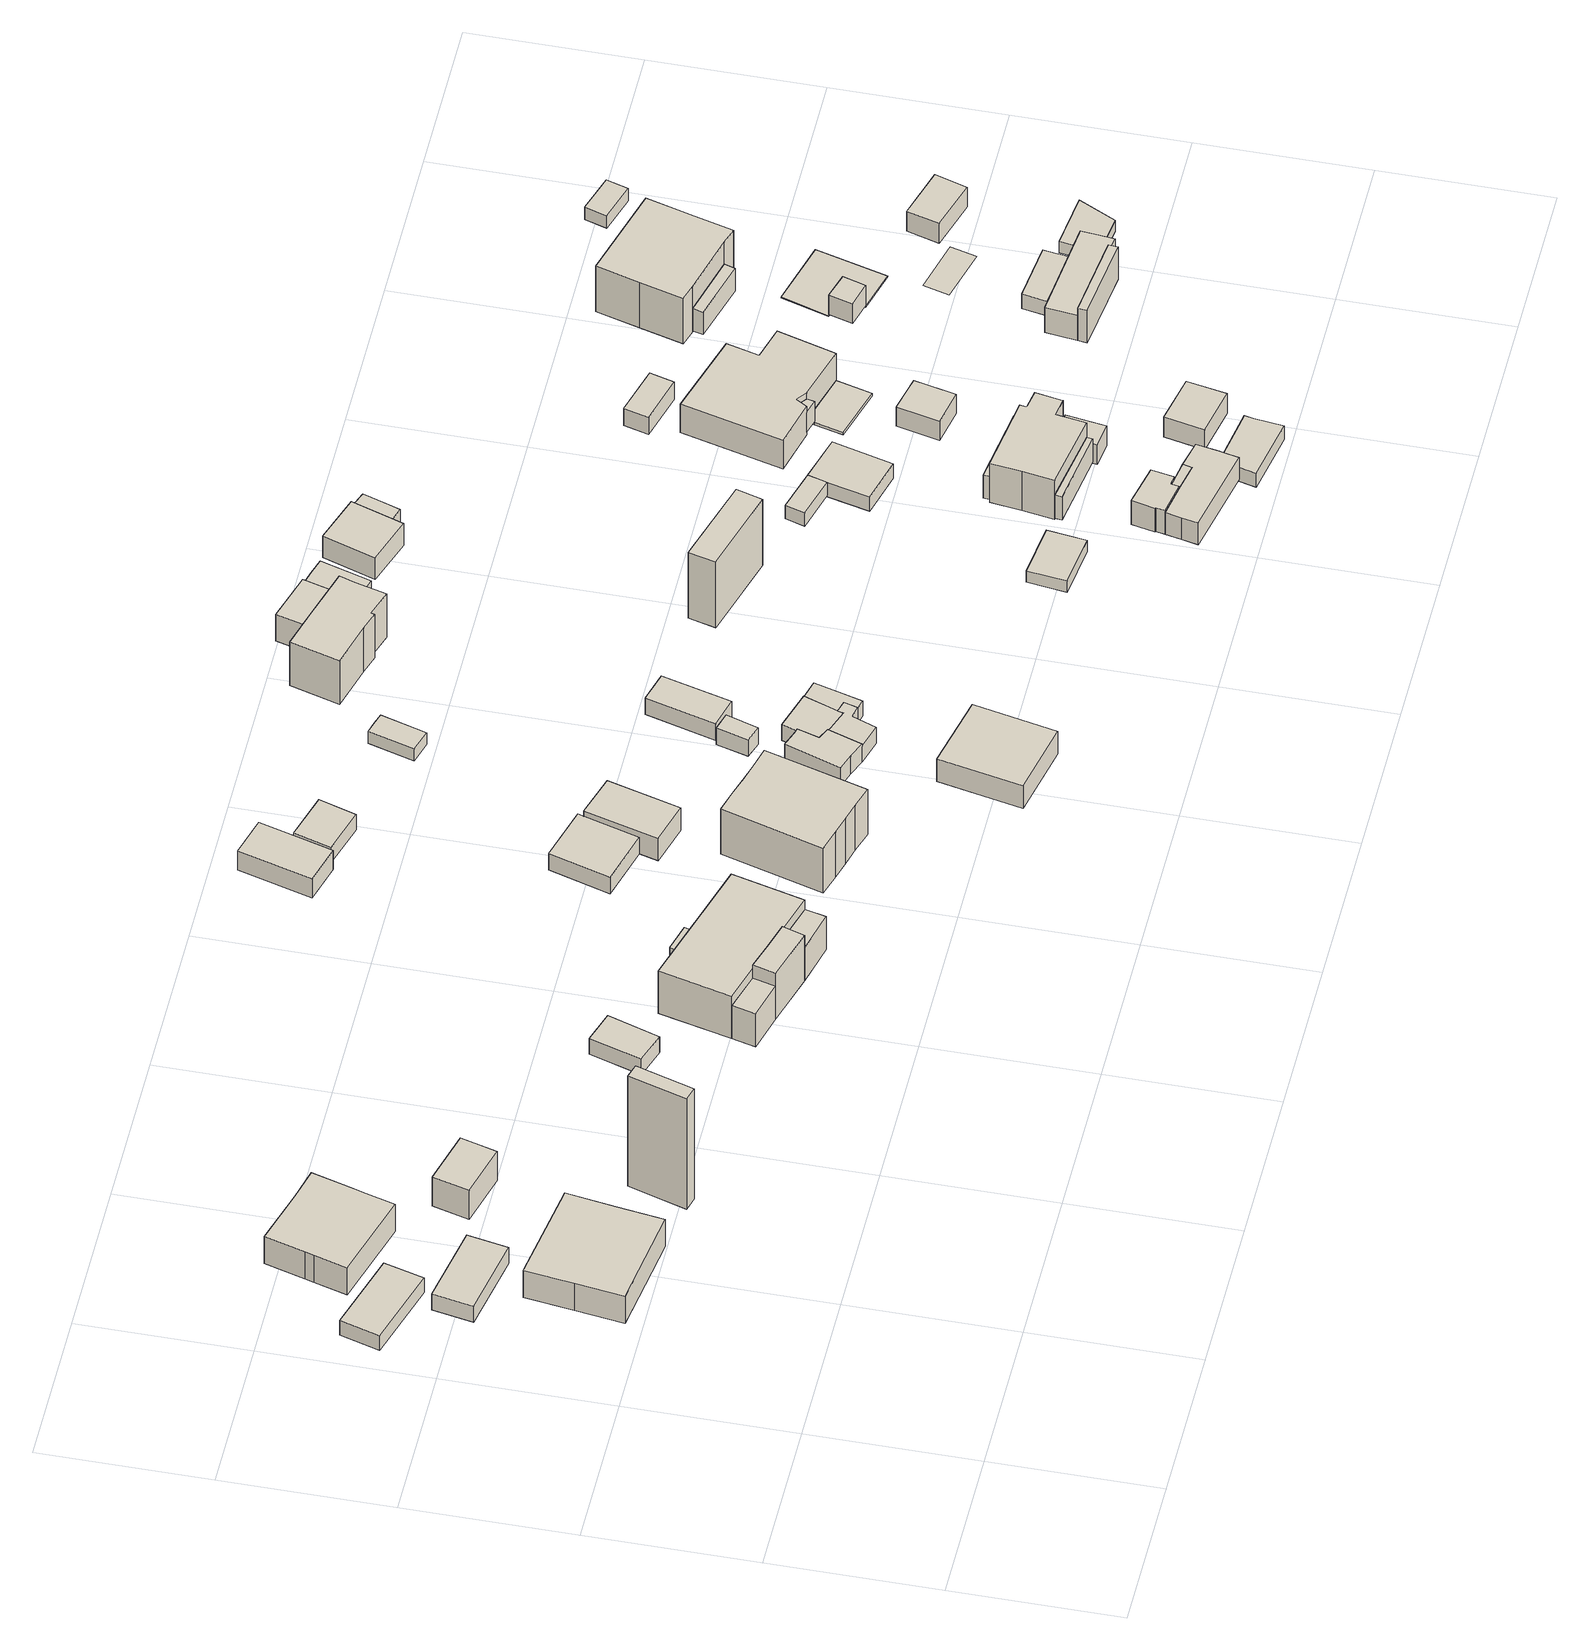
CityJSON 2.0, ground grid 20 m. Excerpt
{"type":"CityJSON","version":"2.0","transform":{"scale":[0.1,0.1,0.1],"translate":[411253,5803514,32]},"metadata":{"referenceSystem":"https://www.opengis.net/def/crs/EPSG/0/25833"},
"CityObjects":{
"building1":{"type":"Building","attributes":{"Gemeindeschluessel":"11000009","BezugspunktDach":"2200","function":"31001_2723","measuredHeight":2.21,"storeysAboveGround":1},"address":[{"country":"Germany","locality":"Berlin","thoroughfareNumber":"40 (1)","thoroughfareName":"Am Oder-Spree-Kanal"}],"geometry":[{"type":"Solid","lod":"1","boundaries":[[[[0,1,2,3]],[[4,5,6,7]],[[4,7,3,2]],[[5,4,2,1]],[[6,5,1,0]],[[7,6,0,3]]]]}]},
"building2":{"type":"Building","attributes":{"Gemeindeschluessel":"11000009","BezugspunktDach":"2200","function":"31001_2463","measuredHeight":2.32,"storeysAboveGround":1},"address":[{"country":"Germany","locality":"Berlin","thoroughfareNumber":"41 (1)","thoroughfareName":"Am Oder-Spree-Kanal"}],"geometry":[{"type":"Solid","lod":"1","boundaries":[[[[8,9,10,11]],[[12,13,14,15]],[[12,15,11,10]],[[13,12,10,9]],[[14,13,9,8]],[[15,14,8,11]]]]}]},
"building3":{"type":"Building","attributes":{"Gemeindeschluessel":"11000009","BezugspunktDach":"2200","function":"31001_1010","measuredHeight":4.97,"storeysAboveGround":1},"address":[{"country":"Germany","locality":"Berlin","thoroughfareNumber":"41","thoroughfareName":"Am Oder-Spree-Kanal"}],"geometry":[{"type":"Solid","lod":"1","boundaries":[[[[16,17,18,19,20,21]],[[22,23,24,25,26,27]],[[22,27,21,20]],[[23,22,20,19]],[[24,23,19,18]],[[25,24,18,17]],[[26,25,17,16]],[[27,26,16,21]]]]}]},
"building4":{"type":"Building","attributes":{"Gemeindeschluessel":"11000009","BezugspunktDach":"2200","function":"31001_1010","measuredHeight":5.18,"storeysAboveGround":1},"address":[{"country":"Germany","locality":"Berlin","thoroughfareNumber":"40","thoroughfareName":"Am Oder-Spree-Kanal"}],"geometry":[{"type":"Solid","lod":"1","boundaries":[[[[28,29,30,31,32,33,34,35,36]],[[37,38,39,40,41,42,43,44,45]],[[37,45,36,35]],[[38,37,35,34]],[[39,38,34,33]],[[40,39,33,32]],[[41,40,32,31]],[[42,41,31,30]],[[43,42,30,29]],[[44,43,29,28]],[[45,44,28,36]]]]}]},
"building5":{"type":"Building","attributes":{"Gemeindeschluessel":"11000009","BezugspunktDach":"2200","function":"31001_2000","measuredHeight":16.64,"storeysAboveGround":1},"address":[{"country":"Germany","locality":"Berlin","thoroughfareNumber":"41 (2)","thoroughfareName":"Am Oder-Spree-Kanal"}],"geometry":[{"type":"Solid","lod":"1","boundaries":[[[[46,47,48,49]],[[50,51,52,53]],[[50,53,49,48]],[[51,50,48,47]],[[52,51,47,46]],[[53,52,46,49]]]]}]},
"building6":{"type":"Building","attributes":{"Gemeindeschluessel":"11000009","BezugspunktDach":"2200","function":"31001_1010","measuredHeight":5.42,"storeysAboveGround":1},"address":[{"country":"Germany","locality":"Berlin","thoroughfareNumber":"40 (2)","thoroughfareName":"Am Oder-Spree-Kanal"}],"geometry":[{"type":"Solid","lod":"1","boundaries":[[[[54,55,56,57,58]],[[59,60,61,62,63]],[[59,63,58,57]],[[60,59,57,56]],[[61,60,56,55]],[[62,61,55,54]],[[63,62,54,58]]]]}]},
"building7":{"type":"Building","attributes":{"Gemeindeschluessel":"11000009","BezugspunktDach":"2200","function":"31001_1010","measuredHeight":2.42,"storeysAboveGround":1},"address":[{"country":"Germany","locality":"Berlin","thoroughfareNumber":"39","thoroughfareName":"Am Oder-Spree-Kanal"}],"geometry":[{"type":"Solid","lod":"1","boundaries":[[[[64,65,66,67]],[[68,69,70,71]],[[68,71,67,66]],[[69,68,66,65]],[[70,69,65,64]],[[71,70,64,67]]]]}]},
"building8":{"type":"Building","attributes":{"Gemeindeschluessel":"11000009","BezugspunktDach":"2200","function":"51009_1610","measuredHeight":7.61,"storeysAboveGround":0},"address":[{"country":"Germany","locality":"Berlin"}],"geometry":[{"type":"Solid","lod":"1","boundaries":[[[[72,73,74,75,76]],[[77,78,79,80,81]],[[77,81,76,75]],[[78,77,75,74]],[[79,78,74,73]],[[80,79,73,72]],[[81,80,72,76]]]]}]},
"building9":{"type":"Building","attributes":{"Gemeindeschluessel":"11000009","function":"31001_1010"},"address":[{"country":"Germany","locality":"Berlin","thoroughfareNumber":"38","thoroughfareName":"Am Oder-Spree-Kanal"}],"children":["building9-1","building9-2","building9-3"]},
"building9-1":{"type":"BuildingPart","attributes":{"BezugspunktDach":"2200","measuredHeight":7.75,"storeysAboveGround":1},"parents":["building9"],"geometry":[{"type":"Solid","lod":"1","boundaries":[[[[82,83,84,85,86,87,88,89]],[[90,91,92,93,79,94,77,95]],[[90,95,89,88]],[[91,90,88,87]],[[92,91,87,86]],[[93,92,86,85]],[[79,96,97,93,85,84]],[[94,79,84,83]],[[77,94,83,82]],[[95,98,99,77,82,89]],[[93,97,96,79]],[[77,99,98,95]]]]}]},
"building9-2":{"type":"BuildingPart","attributes":{"BezugspunktDach":"2200","measuredHeight":5,"storeysAboveGround":1},"parents":["building9"],"geometry":[{"type":"Solid","lod":"1","boundaries":[[[[100,97,96,101]],[[79,93,102,80]],[[79,80,101,96]],[[102,93,97,100]],[[80,102,100,101]],[[96,97,93,79]]]]}]},
"building9-3":{"type":"BuildingPart","attributes":{"BezugspunktDach":"2200","measuredHeight":5,"storeysAboveGround":1},"parents":["building9"],"geometry":[{"type":"Solid","lod":"1","boundaries":[[[[103,99,98,104]],[[95,77,81,105]],[[95,105,104,98]],[[81,77,99,103]],[[105,81,103,104]],[[77,95,98,99]]]]}]},
"building10":{"type":"Building","attributes":{"Gemeindeschluessel":"11000009","BezugspunktDach":"2200","function":"51009_1610","measuredHeight":2.71,"storeysAboveGround":0},"address":[{"country":"Germany","locality":"Berlin"}],"geometry":[{"type":"Solid","lod":"1","boundaries":[[[[106,107,108,109]],[[110,111,112,113]],[[110,113,109,108]],[[111,110,108,107]],[[112,111,107,106]],[[113,112,106,109]]]]}]},
"building11":{"type":"Building","attributes":{"Gemeindeschluessel":"11000009","BezugspunktDach":"2200","function":"31001_2463","measuredHeight":2.52,"storeysAboveGround":1},"address":[{"country":"Germany","locality":"Berlin","thoroughfareNumber":"38 (1)","thoroughfareName":"Am Oder-Spree-Kanal"}],"geometry":[{"type":"Solid","lod":"1","boundaries":[[[[114,115,116,117]],[[118,119,120,121]],[[118,121,117,116]],[[119,118,116,115]],[[120,119,115,114]],[[121,120,114,117]]]]}]},
"building12":{"type":"Building","attributes":{"Gemeindeschluessel":"11000009","BezugspunktDach":"2200","function":"31001_1010","measuredHeight":9.22,"storeysAboveGround":2},"address":[{"country":"Germany","locality":"Berlin","thoroughfareNumber":"37","thoroughfareName":"Am Oder-Spree-Kanal"}],"geometry":[{"type":"Solid","lod":"1","boundaries":[[[[122,123,124,125,126,127,128,129,130,131]],[[132,133,134,135,136,137,138,139,140,141]],[[132,141,131,130]],[[133,132,130,129]],[[134,133,129,128]],[[135,134,128,127]],[[136,135,127,126]],[[137,136,126,125]],[[138,137,125,124]],[[139,138,124,123]],[[140,139,123,122]],[[141,140,122,131]]]]}]},
"building13":{"type":"Building","attributes":{"Gemeindeschluessel":"11000009","BezugspunktDach":"2200","function":"31001_2463","measuredHeight":3.16,"storeysAboveGround":1},"address":[{"country":"Germany","locality":"Berlin","thoroughfareNumber":"10 (1)","thoroughfareName":"Am Oder-Spree-Kanal"}],"geometry":[{"type":"Solid","lod":"1","boundaries":[[[[142,143,144,145]],[[146,147,148,149]],[[146,149,145,144]],[[147,146,144,143]],[[148,147,143,142]],[[149,148,142,145]]]]}]},
"building14":{"type":"Building","attributes":{"Gemeindeschluessel":"11000009","BezugspunktDach":"2200","function":"31001_2463","measuredHeight":3.43,"storeysAboveGround":1},"address":[{"country":"Germany","locality":"Berlin","thoroughfareNumber":"37 (1)","thoroughfareName":"Am Oder-Spree-Kanal"}],"geometry":[{"type":"Solid","lod":"1","boundaries":[[[[150,151,152,153]],[[154,155,156,157]],[[154,157,153,152]],[[155,154,152,151]],[[156,155,151,150]],[[157,156,150,153]]]]}]},
"building15":{"type":"Building","attributes":{"Gemeindeschluessel":"11000009","BezugspunktDach":"2200","function":"51009_1611","measuredHeight":2.34,"storeysAboveGround":0},"address":[{"country":"Germany","locality":"Berlin"}],"geometry":[{"type":"Solid","lod":"1","boundaries":[[[[158,159,160,161]],[[162,163,164,165]],[[162,165,161,160]],[[163,162,160,159]],[[164,163,159,158]],[[165,164,158,161]]]]}]},
"building16":{"type":"Building","attributes":{"Gemeindeschluessel":"11000009","BezugspunktDach":"2200","function":"31001_1312","measuredHeight":3.4,"storeysAboveGround":1},"address":[{"country":"Germany","locality":"Berlin","thoroughfareNumber":"35E","thoroughfareName":"Am Oder-Spree-Kanal"}],"geometry":[{"type":"Solid","lod":"1","boundaries":[[[[166,167,168,169]],[[170,171,172,173]],[[170,173,169,168]],[[171,170,168,167]],[[172,171,167,166]],[[173,172,166,169]]]]}]},
"building17":{"type":"Building","attributes":{"Gemeindeschluessel":"11000009","BezugspunktDach":"2200","function":"51009_1610","measuredHeight":2.38,"storeysAboveGround":0},"address":[{"country":"Germany","locality":"Berlin"}],"geometry":[{"type":"Solid","lod":"1","boundaries":[[[[174,175,176,177,178,179,180,181]],[[182,183,184,185,186,187,188,189]],[[182,189,181,180]],[[183,182,180,179]],[[184,183,179,178]],[[185,184,178,177]],[[186,185,177,176]],[[187,186,176,175]],[[188,187,175,174]],[[189,188,174,181]]]]}]},
"building18":{"type":"Building","attributes":{"Gemeindeschluessel":"11000009","function":"31001_1312"},"address":[{"country":"Germany","locality":"Berlin","thoroughfareNumber":"36","thoroughfareName":"Am Oder-Spree-Kanal"}],"children":["building18-1","building18-2","building18-3"]},
"building18-1":{"type":"BuildingPart","attributes":{"BezugspunktDach":"2200","measuredHeight":3.21,"storeysAboveGround":1},"parents":["building18"],"geometry":[{"type":"MultiSurface","lod":"1","boundaries":[[[190,191,192,193,194,195,196,197]],[[198,199,200,201,182,189,202,203]],[[198,203,197,196]],[[199,198,196,195]],[[200,199,195,194]],[[204,205,194,193]],[[180,204,193,192]],[[189,182,192,191]],[[202,189,191,190]],[[203,202,190,197]],[[201,200,205,204]],[[206,182,201,204,180]]]}]},
"building18-2":{"type":"BuildingPart","attributes":{"BezugspunktDach":"2200","measuredHeight":2.35,"storeysAboveGround":1},"parents":["building18"],"geometry":[{"type":"Solid","lod":"1","boundaries":[[[[207,208,209,210,211,212]],[[213,214,215,186,185,184]],[[214,213,211,210]],[[215,214,210,209]],[[186,215,209,208]],[[185,186,208,207]],[[184,185,207,212]],[[184,212,211,213]]]]}]},
"building18-3":{"type":"BuildingPart","attributes":{"BezugspunktDach":"2200","measuredHeight":2.4,"storeysAboveGround":1},"parents":["building18"],"geometry":[{"type":"MultiSurface","lod":"1","boundaries":[[[180,179,178,216,217,205,204]],[[200,218,213,184,183,182,201]],[[218,200,205,217]],[[213,218,217,216]],[[212,211,216,178]],[[183,184,178,179]],[[182,183,179,180]],[[201,204,205,200]],[[184,213,211,212]],[[201,182,180,204]]]}]},
"building19":{"type":"Building","attributes":{"Gemeindeschluessel":"11000009","BezugspunktDach":"2200","function":"31001_2723","measuredHeight":2.59,"storeysAboveGround":1},"address":[{"country":"Germany","locality":"Berlin","thoroughfareNumber":"36 (1)","thoroughfareName":"Am Oder-Spree-Kanal"}],"geometry":[{"type":"Solid","lod":"1","boundaries":[[[[219,220,221,222]],[[223,224,225,226]],[[223,226,222,221]],[[224,223,221,220]],[[225,224,220,219]],[[226,225,219,222]]]]}]},
"building20":{"type":"Building","attributes":{"Gemeindeschluessel":"11000009","BezugspunktDach":"2200","function":"31001_2463","measuredHeight":2.19,"storeysAboveGround":1},"address":[{"country":"Germany","locality":"Berlin","thoroughfareNumber":"12 (1)","thoroughfareName":"Am Oder-Spree-Kanal"}],"geometry":[{"type":"Solid","lod":"1","boundaries":[[[[227,228,229,230,231]],[[232,233,234,235,236]],[[232,236,231,230]],[[233,232,230,229]],[[234,233,229,228]],[[235,234,228,227]],[[236,235,227,231]]]]}]},
"building21":{"type":"Building","attributes":{"Gemeindeschluessel":"11000009","BezugspunktDach":"2200","function":"31001_1312","measuredHeight":3.12,"storeysAboveGround":1},"address":[{"country":"Germany","locality":"Berlin","thoroughfareNumber":"36 (2)","thoroughfareName":"Am Oder-Spree-Kanal"}],"geometry":[{"type":"Solid","lod":"1","boundaries":[[[[237,238,239,240,241]],[[242,243,244,245,246]],[[242,246,241,240]],[[243,242,240,239]],[[244,243,239,238]],[[245,244,238,237]],[[246,245,237,241]]]]}]},
"building22":{"type":"Building","attributes":{"Gemeindeschluessel":"11000009","function":"31001_1010"},"address":[{"country":"Germany","locality":"Berlin","thoroughfareNumber":"12","thoroughfareName":"Am Oder-Spree-Kanal"}],"children":["building22-1","building22-2","building22-3"]},
"building22-1":{"type":"BuildingPart","attributes":{"BezugspunktDach":"2200","measuredHeight":9.35,"storeysAboveGround":1},"parents":["building22"],"geometry":[{"type":"MultiSurface","lod":"1","boundaries":[[[247,248,249,250,251,252,253,254,255,256]],[[257,258,259,260,261,262,263,264,265,266]],[[257,266,256,255]],[[258,257,255,254]],[[267,268,254,253]],[[269,270,267,259,253,252]],[[261,271,272,252,251]],[[263,262,250,249]],[[264,263,249,248]],[[265,264,248,247]],[[266,265,247,256]],[[259,258,268,267]],[[260,273,259,267,270,269]],[[260,272,271,261]]]}]},
"building22-2":{"type":"BuildingPart","attributes":{"BezugspunktDach":"2200","measuredHeight":3.92,"storeysAboveGround":1},"parents":["building22"],"geometry":[{"type":"MultiSurface","lod":"1","boundaries":[[[270,274,275,268]],[[276,277,260,258]],[[276,258,268,275]],[[277,276,275,274]],[[260,272,278,277,274,270]],[[260,259,279]],[[277,278,272,260]],[[279,259,267,268,258]],[[267,259,260,270]]]}]},
"building22-3":{"type":"BuildingPart","attributes":{"BezugspunktDach":"2200","measuredHeight":3.82,"storeysAboveGround":1},"parents":["building22"],"geometry":[{"type":"MultiSurface","lod":"1","boundaries":[[[280,281,282,283,278,271]],[[277,284,285,286,287,261]],[[284,277,278,283]],[[285,284,283,282]],[[286,285,282,281]],[[287,286,281,280]],[[261,287,280,271]],[[271,272,260,261]],[[277,260,272,278]]]}]},
"building23":{"type":"Building","attributes":{"Gemeindeschluessel":"11000009","BezugspunktDach":"2200","function":"31001_2463","measuredHeight":10.06,"storeysAboveGround":1},"address":[{"country":"Germany","locality":"Berlin","thoroughfareNumber":"36 (3)","thoroughfareName":"Am Oder-Spree-Kanal"}],"geometry":[{"type":"Solid","lod":"1","boundaries":[[[[288,289,290,291]],[[292,293,294,295]],[[292,295,291,290]],[[293,292,290,289]],[[294,293,289,288]],[[295,294,288,291]]]]}]},
"building24":{"type":"Building","attributes":{"Gemeindeschluessel":"11000009","BezugspunktDach":"2200","function":"31001_2723","measuredHeight":1.69,"storeysAboveGround":1},"address":[{"country":"Germany","locality":"Berlin","thoroughfareNumber":"35B (1)","thoroughfareName":"Am Oder-Spree-Kanal"}],"geometry":[{"type":"Solid","lod":"1","boundaries":[[[[296,297,298,299]],[[300,301,302,303]],[[300,303,299,298]],[[301,300,298,297]],[[302,301,297,296]],[[303,302,296,299]]]]}]},
"building25":{"type":"Building","attributes":{"Gemeindeschluessel":"11000009","function":"31001_1010"},"address":[{"country":"Germany","locality":"Berlin","thoroughfareNumber":"12A","thoroughfareName":"Am Oder-Spree-Kanal"}],"children":["building25-1","building25-2"]},
"building25-1":{"type":"BuildingPart","attributes":{"BezugspunktDach":"2200","measuredHeight":3.99,"storeysAboveGround":1},"parents":["building25"],"geometry":[{"type":"Solid","lod":"1","boundaries":[[[[304,305,306,307]],[[308,309,310,311]],[[308,311,307,306]],[[309,308,306,305]],[[310,309,305,304],[312,313,314,309]],[[311,310,304,307]],[[313,312,309,314]]]]}]},
"building25-2":{"type":"BuildingPart","attributes":{"BezugspunktDach":"2200","measuredHeight":2.47,"storeysAboveGround":1},"parents":["building25"],"geometry":[{"type":"Solid","lod":"1","boundaries":[[[[315,316,314,313]],[[309,317,318,312]],[[317,309,314,316]],[[318,317,316,315]],[[312,318,315,313]],[[309,312,313,314]]]]}]},
"building26":{"type":"Building","attributes":{"Gemeindeschluessel":"11000009","function":"31001_1312"},"address":[{"country":"Germany","locality":"Berlin","thoroughfareNumber":"35C (1)","thoroughfareName":"Am Oder-Spree-Kanal"}],"children":["building26-1","building26-2"]},
"building26-1":{"type":"BuildingPart","attributes":{"BezugspunktDach":"2200","measuredHeight":3.71,"storeysAboveGround":1},"parents":["building26"],"geometry":[{"type":"MultiSurface","lod":"1","boundaries":[[[319,320,321,322,323,324,325,326,327,328]],[[329,330,331,332,333,334,335,336,337,338]],[[329,338,328,327]],[[330,329,327,326]],[[332,331,325,324]],[[333,332,324,323]],[[334,333,323,322]],[[335,334,322,321]],[[336,335,321,320]],[[337,336,320,319]],[[338,337,319,328]],[[339,331,330,326,325]]]}]},
"building26-2":{"type":"BuildingPart","attributes":{"BezugspunktDach":"2200","measuredHeight":4.01,"storeysAboveGround":1},"parents":["building26"],"geometry":[{"type":"MultiSurface","lod":"1","boundaries":[[[340,341,342,343,344,345,346,347]],[[348,349,350,351,352,353,331,330]],[[348,330,347,346]],[[349,348,346,345]],[[350,349,345,344]],[[351,350,344,343]],[[352,351,343,342]],[[353,352,342,341]],[[331,353,341,340]],[[326,325,340,347]],[[354,330,331,325,326]]]}]},
"building27":{"type":"Building","attributes":{"Gemeindeschluessel":"11000009","BezugspunktDach":"2200","function":"51009_1610","measuredHeight":3.18,"storeysAboveGround":0},"address":[{"country":"Germany","locality":"Berlin"}],"geometry":[{"type":"Solid","lod":"1","boundaries":[[[[324,323,355,356,325]],[[357,358,359,360,361]],[[357,361,325,356]],[[358,357,356,355]],[[359,358,355,323]],[[360,359,323,324]],[[361,360,324,325]]]]}]},
"building28":{"type":"Building","attributes":{"Gemeindeschluessel":"11000009","BezugspunktDach":"2200","function":"51009_1610","measuredHeight":1.97,"storeysAboveGround":0},"address":[{"country":"Germany","locality":"Berlin"}],"geometry":[{"type":"Solid","lod":"1","boundaries":[[[[362,363,364,365]],[[366,367,368,369]],[[366,369,365,364]],[[367,366,364,363]],[[368,367,363,362]],[[369,368,362,365]]]]}]},
"building29":{"type":"Building","attributes":{"Gemeindeschluessel":"11000009","BezugspunktDach":"2200","function":"51009_1610","measuredHeight":3.46,"storeysAboveGround":0},"address":[{"country":"Germany","locality":"Berlin"}],"geometry":[{"type":"Solid","lod":"1","boundaries":[[[[370,371,372,373]],[[374,375,376,377]],[[374,377,373,372]],[[375,374,372,371]],[[376,375,371,370]],[[377,376,370,373]]]]}]},
"building30":{"type":"Building","attributes":{"Gemeindeschluessel":"11000009","BezugspunktDach":"2200","function":"31001_1010","measuredHeight":2.21,"storeysAboveGround":1},"address":[{"country":"Germany","locality":"Berlin","thoroughfareNumber":"35A","thoroughfareName":"Am Oder-Spree-Kanal"}],"geometry":[{"type":"Solid","lod":"1","boundaries":[[[[378,379,363,362,380]],[[381,382,383,384,385]],[[381,385,380,362]],[[382,381,362,363]],[[383,382,363,379]],[[384,383,379,378]],[[385,384,378,380]]]]}]},
"building31":{"type":"Building","attributes":{"Gemeindeschluessel":"11000009","function":"31001_1010"},"address":[{"country":"Germany","locality":"Berlin","thoroughfareNumber":"35B","thoroughfareName":"Am Oder-Spree-Kanal"}],"children":["building31-1","building31-2"]},
"building31-1":{"type":"BuildingPart","attributes":{"BezugspunktDach":"2200","measuredHeight":7.36,"storeysAboveGround":1},"parents":["building31"],"geometry":[{"type":"MultiSurface","lod":"1","boundaries":[[[386,387,388,389,390,391,392,393,394,395]],[[396,397,398,399,400,401,402,403,404,405]],[[396,405,395,394]],[[397,396,394,393]],[[398,397,393,392]],[[399,398,392,391]],[[400,399,391,390]],[[401,400,390,389]],[[402,401,389,388]],[[406,407,402,388,387]],[[408,406,403,387,386]],[[405,404,386,395]],[[409,403,402,407,406]],[[404,403,406,408]]]}]},
"building31-2":{"type":"BuildingPart","attributes":{"BezugspunktDach":"2200","measuredHeight":3.04,"storeysAboveGround":1},"parents":["building31"],"geometry":[{"type":"MultiSurface","lod":"1","boundaries":[[[410,411,407,406,408,412,413]],[[414,404,403,402,415,416,417]],[[414,417,413,412]],[[404,414,412,408]],[[415,402,407,411]],[[416,415,411,410]],[[417,416,410,413]],[[403,404,408,406]],[[403,418,406,407,402]]]}]},
"building32":{"type":"Building","attributes":{"Gemeindeschluessel":"11000009","BezugspunktDach":"2200","function":"31001_2723","measuredHeight":2.1,"storeysAboveGround":1},"address":[{"country":"Germany","locality":"Berlin","thoroughfareNumber":"35C (2)","thoroughfareName":"Am Oder-Spree-Kanal"}],"geometry":[{"type":"Solid","lod":"1","boundaries":[[[[419,420,421,422,423,424]],[[425,426,427,428,429,430]],[[425,430,424,423]],[[426,425,423,422]],[[427,426,422,421]],[[428,427,421,420]],[[429,428,420,419]],[[430,429,419,424]]]]}]},
"building33":{"type":"Building","attributes":{"Gemeindeschluessel":"11000009","BezugspunktDach":"2200","function":"51009_1610","measuredHeight":3.56,"storeysAboveGround":0},"address":[{"country":"Germany","locality":"Berlin"}],"geometry":[{"type":"Solid","lod":"1","boundaries":[[[[431,432,433,434]],[[435,436,437,438]],[[435,438,434,433]],[[436,435,433,432]],[[437,436,432,431]],[[438,437,431,434]]]]}]},
"building34":{"type":"Building","attributes":{"Gemeindeschluessel":"11000009","BezugspunktDach":"2200","function":"31001_1312","measuredHeight":3,"storeysAboveGround":1},"address":[{"country":"Germany","locality":"Berlin","thoroughfareNumber":"35C (3)","thoroughfareName":"Am Oder-Spree-Kanal"}],"geometry":[{"type":"Solid","lod":"1","boundaries":[[[[439,440,441,442]],[[443,444,445,446]],[[443,446,442,441]],[[444,443,441,440]],[[445,444,440,439]],[[446,445,439,442]]]]}]},
"building35":{"type":"Building","attributes":{"Gemeindeschluessel":"11000009","BezugspunktDach":"2200","function":"51009_1610","measuredHeight":3,"storeysAboveGround":0},"address":[{"country":"Germany","locality":"Berlin"}],"geometry":[{"type":"Solid","lod":"1","boundaries":[[[[447,448,449,450]],[[451,452,453,454]],[[451,454,450,449]],[[452,451,449,448]],[[453,452,448,447]],[[454,453,447,450]]]]}]},
"building36":{"type":"Building","attributes":{"Gemeindeschluessel":"11000009","BezugspunktDach":"2200","function":"31001_1010","measuredHeight":3.12,"storeysAboveGround":1},"address":[{"country":"Germany","locality":"Berlin","thoroughfareNumber":"35A (1)","thoroughfareName":"Am Oder-Spree-Kanal"}],"geometry":[{"type":"Solid","lod":"1","boundaries":[[[[455,456,457,458,459]],[[460,461,462,463,464]],[[460,464,459,458]],[[461,460,458,457]],[[462,461,457,456]],[[463,462,456,455]],[[464,463,455,459]]]]}]},
"building37":{"type":"Building","attributes":{"Gemeindeschluessel":"11000009","BezugspunktDach":"2200","function":"31001_2463","measuredHeight":0.394,"storeysAboveGround":1},"address":[{"country":"Germany","locality":"Berlin","thoroughfareNumber":"35 (4)","thoroughfareName":"Am Oder-Spree-Kanal"}],"geometry":[{"type":"Solid","lod":"1","boundaries":[[[[465,466,467,468,469]],[[470,471,472,473,474]],[[470,474,469,468]],[[471,470,468,467]],[[472,471,467,466]],[[473,472,466,465]],[[474,473,465,469]]]]}]},
"building38":{"type":"Building","attributes":{"Gemeindeschluessel":"11000009","BezugspunktDach":"2200","function":"31001_1010","measuredHeight":4.35,"storeysAboveGround":1},"address":[{"country":"Germany","locality":"Berlin","thoroughfareNumber":"35","thoroughfareName":"Am Oder-Spree-Kanal"}],"geometry":[{"type":"Solid","lod":"1","boundaries":[[[[475,476,477,478,479,480,481,482,483]],[[484,485,486,487,488,489,490,491,492]],[[484,492,483,482]],[[485,484,482,481]],[[486,485,481,480]],[[487,486,480,479]],[[488,487,479,478]],[[489,488,478,477]],[[490,489,477,476]],[[491,490,476,475]],[[492,491,475,483]]]]}]},
"building39":{"type":"Building","attributes":{"Gemeindeschluessel":"11000009","BezugspunktDach":"2200","function":"31001_2463","measuredHeight":2.59,"storeysAboveGround":1},"address":[{"country":"Germany","locality":"Berlin","thoroughfareNumber":"34 (1)","thoroughfareName":"Am Oder-Spree-Kanal"}],"geometry":[{"type":"Solid","lod":"1","boundaries":[[[[493,494,495,496]],[[497,498,499,500]],[[497,500,496,495]],[[498,497,495,494]],[[499,498,494,493]],[[500,499,493,496]]]]}]},
"building40":{"type":"Building","attributes":{"Gemeindeschluessel":"11000009","BezugspunktDach":"2200","function":"51009_1610","measuredHeight":4.9,"storeysAboveGround":0},"address":[{"country":"Germany","locality":"Berlin"}],"geometry":[{"type":"Solid","lod":"1","boundaries":[[[[501,502,503,504]],[[505,506,507,508]],[[505,508,504,503]],[[506,505,503,502]],[[507,506,502,501]],[[508,507,501,504]]]]}]},
"building41":{"type":"Building","attributes":{"Gemeindeschluessel":"11000009","BezugspunktDach":"2200","function":"51009_1610","measuredHeight":3,"storeysAboveGround":0},"address":[{"country":"Germany","locality":"Berlin"}],"geometry":[{"type":"Solid","lod":"1","boundaries":[[[[509,510,511,512]],[[513,514,515,516]],[[513,516,512,511]],[[514,513,511,510]],[[515,514,510,509]],[[516,515,509,512]]]]}]},
"building42":{"type":"Building","attributes":{"Gemeindeschluessel":"11000009","BezugspunktDach":"2200","function":"31001_1010","measuredHeight":4.84,"storeysAboveGround":1},"address":[{"country":"Germany","locality":"Berlin","thoroughfareNumber":"35B (2)","thoroughfareName":"Am Oder-Spree-Kanal"}],"geometry":[{"type":"Solid","lod":"1","boundaries":[[[[517,518,519,520,521,522]],[[523,524,525,526,506,505]],[[523,505,522,521]],[[524,523,521,520]],[[525,524,520,519]],[[526,525,519,518]],[[506,526,518,517]],[[505,506,517,522]]]]}]},
"building43":{"type":"Building","attributes":{"Gemeindeschluessel":"11000009","BezugspunktDach":"2200","function":"51009_1610","measuredHeight":3.46,"storeysAboveGround":0},"address":[{"country":"Germany","locality":"Berlin"}],"geometry":[{"type":"Solid","lod":"1","boundaries":[[[[527,528,529,530]],[[531,532,533,534]],[[531,534,530,529]],[[532,531,529,528]],[[533,532,528,527]],[[534,533,527,530]]]]}]},
"building44":{"type":"Building","attributes":{"Gemeindeschluessel":"11000009","BezugspunktDach":"2200","function":"31001_2723","measuredHeight":3.02,"storeysAboveGround":1},"address":[{"country":"Germany","locality":"Berlin","thoroughfareNumber":"35A (2)","thoroughfareName":"Am Oder-Spree-Kanal"}],"geometry":[{"type":"Solid","lod":"1","boundaries":[[[[535,536,537,538,539]],[[540,541,542,543,544]],[[540,544,539,538]],[[541,540,538,537]],[[542,541,537,536]],[[543,542,536,535]],[[544,543,535,539]]]]}]},
"building45":{"type":"Building","attributes":{"Gemeindeschluessel":"11000009","BezugspunktDach":"2200","function":"31001_1010","measuredHeight":9.6,"storeysAboveGround":1},"address":[{"country":"Germany","locality":"Berlin","thoroughfareNumber":"34","thoroughfareName":"Am Oder-Spree-Kanal"}],"geometry":[{"type":"Solid","lod":"1","boundaries":[[[[545,546,547,548,549,550,551,552]],[[553,554,555,556,557,558,559,560]],[[553,560,552,551]],[[554,553,551,550]],[[555,554,550,549]],[[556,555,549,548]],[[557,556,548,547]],[[558,557,547,546]],[[559,558,546,545]],[[560,559,545,552]]]]}]},
"building46":{"type":"Building","attributes":{"Gemeindeschluessel":"11000009","BezugspunktDach":"2200","function":"31001_1010","measuredHeight":0.075,"storeysAboveGround":1},"address":[{"country":"Germany","locality":"Berlin","thoroughfareNumber":"35 (3)","thoroughfareName":"Am Oder-Spree-Kanal"}],"geometry":[{"type":"Solid","lod":"1","boundaries":[[[[561,562,563,564,565,566]],[[567,568,569,570,571,572]],[[567,572,566,565]],[[568,567,565,564]],[[569,568,564,563]],[[570,569,563,562]],[[571,570,562,561]],[[572,571,561,566]]]]}]},
"building47":{"type":"Building","attributes":{"Gemeindeschluessel":"11000009","BezugspunktDach":"2200","function":"31001_2000","measuredHeight":0.041,"storeysAboveGround":1},"address":[{"country":"Germany","locality":"Berlin","thoroughfareNumber":"35 (1)","thoroughfareName":"Am Oder-Spree-Kanal"}],"geometry":[{"type":"MultiSurface","lod":"1","boundaries":[[[573,574,575,576]]]}]},
"building48":{"type":"Building","attributes":{"Gemeindeschluessel":"11000009","BezugspunktDach":"2200","function":"31001_2444","measuredHeight":1.72,"storeysAboveGround":1},"address":[{"country":"Germany","locality":"Berlin","thoroughfareNumber":"35A (3)","thoroughfareName":"Am Oder-Spree-Kanal"}],"geometry":[{"type":"Solid","lod":"1","boundaries":[[[[577,578,579,580,581]],[[582,583,584,585,586]],[[582,586,581,580]],[[583,582,580,579]],[[584,583,579,578]],[[585,584,578,577]],[[586,585,577,581]]]]}]},
"building49":{"type":"Building","attributes":{"Gemeindeschluessel":"11000009","BezugspunktDach":"2200","function":"31001_1010","measuredHeight":3,"storeysAboveGround":1},"address":[{"country":"Germany","locality":"Berlin","thoroughfareNumber":"35 (2)","thoroughfareName":"Am Oder-Spree-Kanal"}],"geometry":[{"type":"Solid","lod":"1","boundaries":[[[[587,588,589,590]],[[591,592,593,594]],[[591,594,590,589]],[[592,591,589,588]],[[593,592,588,587]],[[594,593,587,590]]]]}]},
"building50":{"type":"Building","attributes":{"Gemeindeschluessel":"11000009","BezugspunktDach":"2200","function":"31001_2000","measuredHeight":2.17,"storeysAboveGround":1},"address":[{"country":"Germany","locality":"Berlin","thoroughfareNumber":"33","thoroughfareName":"Am Oder-Spree-Kanal"}],"geometry":[{"type":"Solid","lod":"1","boundaries":[[[[595,596,597,598]],[[599,600,601,602]],[[599,602,598,597]],[[600,599,597,596]],[[601,600,596,595]],[[602,601,595,598]]]]}]}
},
"vertices":[
[99,635,56],[112,682,56],[17,710,56],[3,663,56],[17,710,34],[112,682,34],[99,635,34],[3,663,34],
[163,556,56],[172,604,56],[77,622,56],[68,574,56],[77,622,32],[172,604,32],[163,556,32],[68,574,32],
[223,397,73],[231,454,73],[240,511,73],[116,530,73],[108,472,73],[100,415,73],[108,472,32],[116,530,32],[240,511,32],[231,454,32],[223,397,32],[100,415,32],
[185,685,73],[196,724,73],[199,734,73],[213,783,73],[174,793,73],[108,812,73],[94,764,73],[91,754,73],[80,715,73],[91,754,32],[94,764,32],[108,812,32],[174,793,32],[213,783,32],[199,734,32],[196,724,32],[185,685,32],[80,715,32],
[301,382,198],[322,451,198],[305,456,198],[284,387,198],[305,456,31],[322,451,31],[301,382,31],[284,387,31],
[282,594,77],[288,615,77],[294,637,77],[230,654,77],[218,611,77],[230,654,33],[294,637,33],[288,615,33],[282,594,33],[218,611,33],
[510,465,55],[530,526,55],[492,538,55],[473,477,55],[492,538,31],[530,526,31],[510,465,31],[473,477,31],
[650,336,99],[658,362,99],[626,371,99],[594,381,99],[587,354,99],[594,381,30],[626,371,30],[658,362,30],[650,336,30],[587,354,30],
[594,381,94],[627,371,94],[658,362,94],[707,348,94],[729,433,94],[649,456,94],[569,479,94],[548,394,94],[569,479,30],[649,456,30],[729,433,30],[707,348,30],[627,371,30],[548,394,30],[658,362,80],[707,348,80],[548,394,80],[594,381,80],
[701,323,80],[650,336,80],[701,323,30],
[587,354,80],[541,366,80],[541,366,30],
[668,451,58],[675,473,58],[642,482,58],[635,460,58],[642,482,31],[675,473,31],[668,451,31],[635,460,31],
[799,549,57],[820,621,57],[755,639,57],[733,567,57],[755,639,32],[820,621,32],[799,549,32],[733,567,32],
[810,336,99],[832,330,99],[854,324,99],[880,316,99],[915,437,99],[888,444,99],[866,450,99],[844,457,99],[818,464,99],[783,344,99],[818,464,31],[844,457,31],[866,450,31],[888,444,31],[915,437,31],[880,316,31],[854,324,31],[832,330,31],[810,336,31],[783,344,31],
[707,865,61],[732,952,61],[685,965,61],[660,878,61],[685,965,32],[732,952,32],[707,865,32],[660,878,32],
[844,513,65],[868,599,65],[818,614,65],[794,527,65],[818,614,31],[868,599,31],[844,513,31],[794,527,31],
[770,853,56],[784,897,56],[729,913,56],[716,869,56],[729,913,33],[784,897,33],[770,853,33],[716,869,33],
[1045,143,62],[1066,241,62],[977,261,62],[956,162,62],[977,261,28],[1066,241,28],[1045,143,28],[956,162,28],
[1018,336,54],[1029,365,54],[1043,362,54],[1048,378,54],[1034,382,54],[1032,375,54],[1001,386,54],[987,345,54],[1001,386,30],[1032,375,30],[1034,382,30],[1048,378,30],[1043,362,30],[1029,365,30],[1018,336,30],[987,345,30],
[967,353,57],[987,345,57],[1001,386,57],[987,392,57],[995,418,57],[990,419,57],[970,426,57],[947,360,57],[970,426,30],[990,419,30],[995,418,30],[987,392,30],[967,353,30],[947,360,30],[987,392,54],[995,418,54],[1001,386,34],
[1048,378,53],[1043,362,53],[1055,359,53],[1071,416,53],[1048,422,53],[1034,382,53],[1048,422,30],[1071,416,30],[1055,359,30],
[1048,422,54],[1001,436,54],[1001,436,30],
[988,459,57],[1000,497,57],[978,503,57],[968,466,57],[978,503,32],[1000,497,32],[988,459,32],[968,466,32],
[911,806,52],[927,860,52],[914,864,52],[900,868,52],[884,814,52],[900,868,34],[914,864,34],[927,860,34],[911,806,34],[884,814,34],
[1021,495,57],[1043,577,57],[1025,582,57],[1007,587,57],[984,505,57],[1007,587,32],[1025,582,32],[1043,577,32],[1021,495,32],[984,505,32],
[1004,895,101],[1027,888,101],[1028,892,101],[1060,882,101],[1070,919,101],[1076,937,101],[1021,953,101],[1018,954,101],[967,968,101],[950,910,101],[967,968,35],[1018,954,35],[1021,953,35],[1076,937,35],[1070,919,35],[1060,882,35],[1028,892,35],[1027,888,35],[1004,895,35],[950,910,35],[1021,953,75],[1018,954,75],[1076,937,55],[1076,937,75],[1070,919,67],[1076,937,67],[1062,941,35],
[1088,980,75],[1030,997,75],[1030,997,35],[1088,980,35],[1088,980,67],[1020,953,35],
[1090,914,67],[1109,909,67],[1127,969,67],[1107,975,67],[1107,975,35],[1127,969,35],[1109,909,35],[1090,914,35],
[1257,512,129],[1266,543,129],[1162,573,129],[1154,541,129],[1162,573,29],[1266,543,29],[1257,512,29],[1154,541,29],
[1359,178,37],[1365,224,37],[1300,232,37],[1294,186,37],[1300,232,20],[1365,224,20],[1359,178,20],[1294,186,20],
[1200,893,68],[1221,955,68],[1164,974,68],[1143,912,68],[1164,974,35],[1221,955,35],[1200,893,35],[1143,912,35],[1206,910,35],[1206,910,60],[1221,955,60],
[1228,903,60],[1243,947,60],[1243,947,35],[1228,903,35],
[1502,42,51],[1506,61,51],[1507,65,51],[1512,92,51],[1480,99,51],[1477,88,51],[1443,95,51],[1404,102,51],[1400,83,51],[1396,64,51],[1400,83,18],[1404,102,18],[1443,95,18],[1477,88,18],[1480,99,18],[1512,92,18],[1507,65,18],[1506,61,18],[1502,42,18],[1396,64,18],[1443,95,44],
[1443,95,54],[1445,105,54],[1456,103,54],[1461,130,54],[1411,141,54],[1405,113,54],[1406,113,54],[1404,102,54],[1406,113,18],[1405,113,18],[1411,141,18],[1461,130,18],[1456,103,18],[1445,105,18],[1404,102,38],
[1456,103,51],[1445,105,51],[1445,105,20],[1456,103,20],[1480,99,20],[1477,88,20],[1443,95,20],
[1379,467,45],[1385,490,45],[1335,504,45],[1328,481,45],[1335,504,25],[1385,490,25],[1379,467,25],[1328,481,25],
[1496,201,52],[1497,208,52],[1404,223,52],[1403,215,52],[1404,223,17],[1497,208,17],[1496,201,17],[1403,215,17],
[1421,404,45],[1440,475,45],[1367,418,45],[1379,467,23],[1385,490,23],[1440,475,23],[1421,404,23],[1367,418,23],
[1497,208,74],[1502,243,74],[1525,240,74],[1525,243,74],[1530,272,74],[1507,276,74],[1508,284,74],[1415,297,74],[1410,260,74],[1404,223,74],[1410,260,15],[1415,297,15],[1508,284,15],[1507,276,15],[1530,272,15],[1525,243,15],[1525,240,15],[1502,243,15],[1497,208,15],[1404,223,15],[1502,243,45],[1525,240,45],[1497,208,45],[1502,243,30],
[1525,192,45],[1532,239,45],[1496,201,45],[1495,196,45],[1496,201,15],[1532,239,15],[1525,192,15],[1495,196,15],[1502,243,38],
[1574,8,36],[1578,43,36],[1580,53,36],[1507,65,36],[1502,42,36],[1497,22,36],[1502,42,15],[1507,65,15],[1580,53,15],[1578,43,15],[1574,8,15],[1497,22,15],
[1508,284,54],[1510,291,54],[1416,304,54],[1415,297,54],[1416,304,19],[1510,291,19],[1508,284,19],[1415,297,19],
[1599,76,46],[1608,123,46],[1550,135,46],[1540,88,46],[1550,135,16],[1608,123,16],[1599,76,16],[1540,88,16],
[1487,504,54],[1489,513,54],[1477,522,54],[1469,509,54],[1477,522,24],[1489,513,24],[1487,504,24],[1469,509,24],
[1539,360,44],[1550,409,44],[1529,414,44],[1507,419,44],[1495,369,44],[1507,419,15],[1529,414,15],[1550,409,15],[1539,360,15],[1495,369,15],
[1543,453,22],[1554,495,22],[1489,513,22],[1487,504,22],[1479,471,22],[1487,504,18],[1489,513,18],[1554,495,18],[1543,453,18],[1479,471,18],
[1469,509,63],[1477,522,63],[1489,513,63],[1554,495,63],[1574,564,63],[1534,575,63],[1544,613,63],[1444,642,63],[1413,523,63],[1444,642,20],[1544,613,20],[1534,575,20],[1574,564,20],[1554,495,20],[1489,513,20],[1477,522,20],[1469,509,20],[1413,523,20],
[1488,658,50],[1496,687,50],[1438,703,50],[1430,674,50],[1438,703,24],[1496,687,24],[1488,658,24],[1430,674,24],
[1779,234,59],[1780,245,59],[1679,257,59],[1678,246,59],[1679,257,10],[1780,245,10],[1779,234,10],[1678,246,10],
[1679,489,45],[1687,516,45],[1657,525,45],[1649,497,45],[1657,525,15],[1687,516,15],[1679,489,15],[1649,497,15],
[1780,245,48],[1801,242,48],[1803,259,48],[1805,281,48],[1684,294,48],[1679,257,48],[1684,294,10],[1805,281,10],[1803,259,10],[1801,242,10],
[1669,630,51],[1673,643,51],[1600,662,51],[1597,650,51],[1600,662,17],[1673,643,17],[1669,630,17],[1597,650,17],
[1781,288,31],[1783,303,31],[1785,318,31],[1715,326,31],[1710,297,31],[1715,326,9],[1785,318,9],[1783,303,9],[1781,288,9],[1710,297,9],
[1600,662,85],[1673,643,85],[1692,637,85],[1706,688,85],[1720,739,85],[1608,770,85],[1594,719,85],[1580,668,85],[1594,719,16],[1608,770,16],[1720,739,16],[1706,688,16],[1692,637,16],[1673,643,16],[1600,662,16],[1580,668,16],
[1687,516,13],[1679,489,13],[1729,476,13],[1752,560,13],[1674,581,13],[1657,525,13],[1674,581,12],[1752,560,12],[1729,476,12],[1679,489,12],[1687,516,12],[1657,525,12],
[1780,389,11],[1788,420,11],[1725,436,11],[1717,406,11],
[1852,253,24],[1874,297,24],[1808,305,24],[1805,281,24],[1803,259,24],[1805,281,7],[1808,305,7],[1874,297,7],[1852,253,7],[1803,259,7],
[1852,415,40],[1864,453,40],[1803,471,40],[1792,433,40],[1803,471,10],[1864,453,10],[1852,415,10],[1792,433,10],
[1780,771,34],[1788,797,34],[1743,811,34],[1735,785,34],[1743,811,15],[1788,797,15],[1780,771,15],[1735,785,15]
]}
